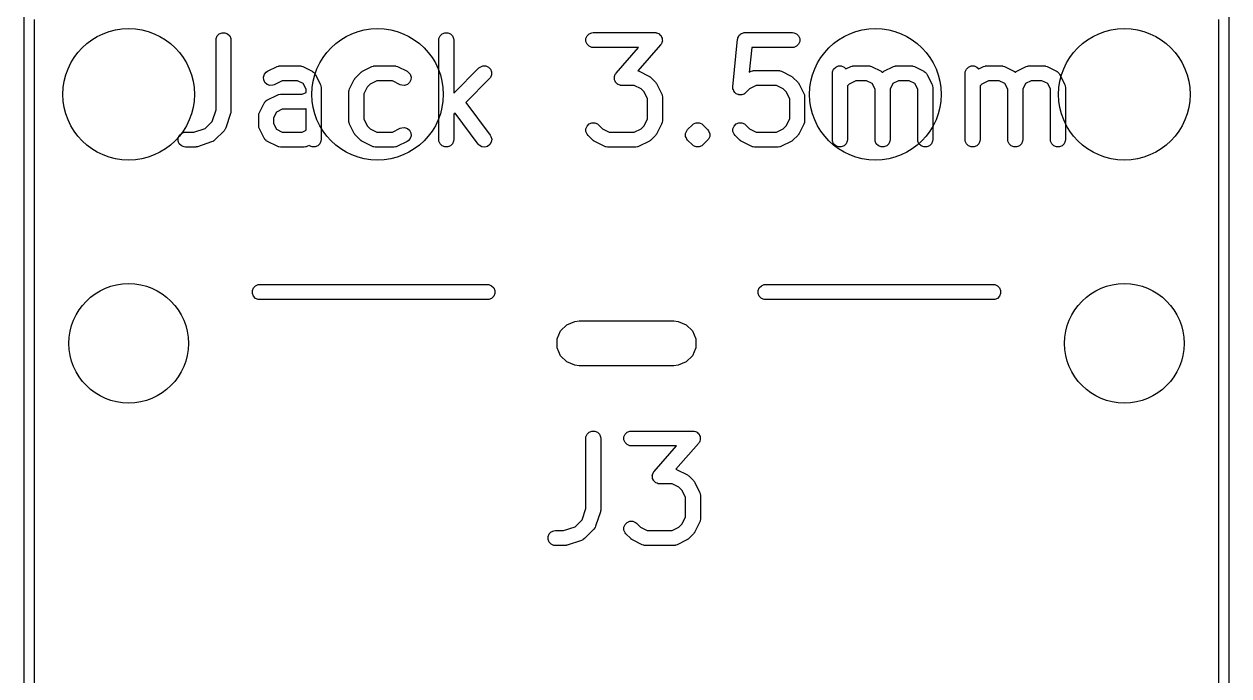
# Model space of a CAD drawing. Extents: x 0.58 to 7.69, y -5.21 to -0.56.
# Drawn here: x 4.4862 to 4.9626, y -1.096 to -0.8384 of the extents above; entities that cross this region are included whole.
import ezdxf

# ---------------------------------------------------------------- set-up
doc = ezdxf.new("R2010")
doc.units = 0
doc.header["$MEASUREMENT"] = 0
doc.layers.add('BLACK', color=7, linetype='CONTINUOUS')

msp = doc.modelspace()

# ---------------------------------------------------------------- linework, layer by layer
at = {"layer": 'BLACK', "linetype": 'CONTINUOUS'}
for p, q in [((4.48622, -1.26772), (4.48622, -0.83465)), ((4.49016, -0.83661), (4.49016, -1.26575)), ((4.95866, -1.26575), (4.95866, -0.83661)), ((4.9626, -0.83465), (4.9626, -1.26772)), ((4.56216, -0.8441), (4.5626, -0.84304)), ((4.5626, -0.84304), (4.56341, -0.84222)), ((4.56341, -0.84222), (4.56448, -0.84178)), ((4.56448, -0.84178), (4.56563, -0.84178)), ((4.56563, -0.84178), (4.56669, -0.84222)), ((4.56669, -0.84222), (4.56751, -0.84304)), ((4.56751, -0.84304), (4.56795, -0.8441)), ((4.65027, -0.8441), (4.65071, -0.84304)), ((4.65071, -0.84304), (4.65153, -0.84222)), ((4.65153, -0.84222), (4.65259, -0.84178)), ((4.65259, -0.84178), (4.65374, -0.84178)), ((4.65374, -0.84178), (4.65481, -0.84222)), ((4.65481, -0.84222), (4.65562, -0.84304)), ((4.65562, -0.84304), (4.65606, -0.8441)), ((4.70839, -0.8441), (4.70883, -0.84304)), ((4.70883, -0.84304), (4.70965, -0.84222)), ((4.70965, -0.84222), (4.71071, -0.84178)), ((4.71071, -0.84178), (4.71129, -0.84173)), ((4.71129, -0.84173), (4.73566, -0.84173)), ((4.73566, -0.84173), (4.73596, -0.84176)), ((4.73596, -0.84176), (4.73604, -0.84175)), ((4.73604, -0.84175), (4.73609, -0.84177)), ((4.73609, -0.84177), (4.73623, -0.84178)), ((4.73623, -0.84178), (4.73668, -0.84197)), ((4.73668, -0.84197), (4.73713, -0.84212)), ((4.73713, -0.84212), (4.73721, -0.84218)), ((4.73721, -0.84218), (4.7373, -0.84222)), ((4.7373, -0.84222), (4.73764, -0.84256)), ((4.73764, -0.84256), (4.738, -0.84288)), ((4.738, -0.84288), (4.73804, -0.84297)), ((4.73804, -0.84297), (4.73811, -0.84304)), ((4.73811, -0.84304), (4.7383, -0.84348)), ((4.76866, -0.84344), (4.76882, -0.84304)), ((4.76882, -0.84304), (4.76893, -0.84293)), ((4.76893, -0.84293), (4.769, -0.8428)), ((4.769, -0.8428), (4.76933, -0.84253)), ((4.76933, -0.84253), (4.76964, -0.84222)), ((4.76964, -0.84222), (4.76978, -0.84217)), ((4.76978, -0.84217), (4.76989, -0.84207)), ((4.76989, -0.84207), (4.7703, -0.84195)), ((4.7703, -0.84195), (4.7707, -0.84178)), ((4.7707, -0.84178), (4.77092, -0.84176)), ((4.77092, -0.84176), (4.77099, -0.84174)), ((4.77099, -0.84174), (4.77107, -0.84175)), ((4.77107, -0.84175), (4.77128, -0.84173)), ((4.77128, -0.84173), (4.79003, -0.84173)), ((4.79003, -0.84173), (4.7906, -0.84178)), ((4.7906, -0.84178), (4.79167, -0.84222)), ((4.79167, -0.84222), (4.79248, -0.84304)), ((4.79248, -0.84304), (4.79292, -0.8441)), ((4.5621, -0.84468), (4.56216, -0.8441)), ((4.5621, -0.87232), (4.5621, -0.84468)), ((4.56795, -0.8441), (4.56801, -0.84468)), ((4.56801, -0.84468), (4.56801, -0.8728)), ((4.65022, -0.84468), (4.65027, -0.8441)), ((4.65022, -0.88405), (4.65022, -0.84468)), ((4.65606, -0.8441), (4.65612, -0.84468)), ((4.65612, -0.84468), (4.65612, -0.86567)), ((4.70839, -0.84525), (4.70839, -0.8441)), ((4.70883, -0.84632), (4.70839, -0.84525)), ((4.70965, -0.84713), (4.70883, -0.84632)), ((4.71071, -0.84757), (4.70965, -0.84713)), ((4.71129, -0.84763), (4.71071, -0.84757)), ((4.72915, -0.84763), (4.71129, -0.84763)), ((4.72031, -0.85773), (4.72915, -0.84763)), ((4.73788, -0.84662), (4.72895, -0.85683)), ((4.73806, -0.84637), (4.73788, -0.84662)), ((4.73811, -0.84632), (4.73806, -0.84637)), ((4.73813, -0.84627), (4.73811, -0.84632)), ((4.73822, -0.84615), (4.73813, -0.84627)), ((4.73837, -0.8457), (4.73822, -0.84615)), ((4.7383, -0.84348), (4.73851, -0.84391)), ((4.73855, -0.84525), (4.73837, -0.8457)), ((4.73851, -0.84391), (4.73852, -0.84401)), ((4.73852, -0.84401), (4.73855, -0.8441)), ((4.73855, -0.8441), (4.73855, -0.84458)), ((4.73855, -0.84458), (4.73859, -0.84506)), ((4.73859, -0.84506), (4.73855, -0.84515)), ((4.73855, -0.84515), (4.73855, -0.84525)), ((4.76647, -0.86313), (4.76834, -0.84438)), ((4.76834, -0.84438), (4.76838, -0.84417)), ((4.76838, -0.8441), (4.76841, -0.84403)), ((4.76838, -0.84417), (4.76838, -0.8441)), ((4.76841, -0.84403), (4.76845, -0.84382)), ((4.76845, -0.84382), (4.76866, -0.84344)), ((4.77395, -0.84763), (4.77297, -0.8574)), ((4.79003, -0.84763), (4.77395, -0.84763)), ((4.7906, -0.84757), (4.79003, -0.84763)), ((4.79167, -0.84713), (4.7906, -0.84757)), ((4.79248, -0.84632), (4.79167, -0.84713)), ((4.79292, -0.84525), (4.79248, -0.84632)), ((4.79292, -0.8441), (4.79292, -0.84525)), ((4.58124, -0.85821), (4.58199, -0.85734)), ((4.58199, -0.85734), (4.58248, -0.85703)), ((4.58248, -0.85703), (4.58623, -0.85516)), ((4.58623, -0.85516), (4.58677, -0.85495)), ((4.58677, -0.85495), (4.58688, -0.85495)), ((4.58688, -0.85495), (4.58698, -0.85491)), ((4.58698, -0.85491), (4.58755, -0.85485)), ((4.58755, -0.85485), (4.59505, -0.85485)), ((4.59505, -0.85485), (4.59563, -0.85491)), ((4.59563, -0.85491), (4.59572, -0.85495)), ((4.59572, -0.85495), (4.59583, -0.85495)), ((4.59583, -0.85495), (4.59637, -0.85516)), ((4.59637, -0.85516), (4.60012, -0.85703)), ((4.60012, -0.85703), (4.60022, -0.8571)), ((4.60022, -0.8571), (4.60026, -0.85711)), ((4.60026, -0.85711), (4.60032, -0.85716)), ((4.60032, -0.85716), (4.60061, -0.85734)), ((4.60061, -0.85734), (4.60085, -0.85762)), ((4.61921, -0.85759), (4.61944, -0.8574)), ((4.61944, -0.8574), (4.61949, -0.85734)), ((4.61949, -0.85734), (4.61958, -0.85729)), ((4.61958, -0.85729), (4.61966, -0.85722)), ((4.61966, -0.85722), (4.61973, -0.85719)), ((4.61973, -0.85719), (4.61998, -0.85703)), ((4.61998, -0.85703), (4.62373, -0.85516)), ((4.62373, -0.85516), (4.62427, -0.85495)), ((4.62427, -0.85495), (4.62437, -0.85495)), ((4.62437, -0.85495), (4.62447, -0.85491)), ((4.62447, -0.85491), (4.62505, -0.85485)), ((4.62505, -0.85485), (4.63255, -0.85485)), ((4.63255, -0.85485), (4.63312, -0.85491)), ((4.63312, -0.85491), (4.63322, -0.85495)), ((4.63322, -0.85495), (4.63333, -0.85495)), ((4.63333, -0.85495), (4.63387, -0.85516)), ((4.63387, -0.85516), (4.63762, -0.85703)), ((4.63762, -0.85703), (4.63811, -0.85734)), ((4.63811, -0.85734), (4.63886, -0.85821)), ((4.65612, -0.86567), (4.66608, -0.85571)), ((4.66608, -0.85571), (4.66653, -0.85535)), ((4.66653, -0.85535), (4.66759, -0.85491)), ((4.66759, -0.85491), (4.66874, -0.85491)), ((4.66874, -0.85491), (4.66981, -0.85535)), ((4.66981, -0.85535), (4.67062, -0.85616)), ((4.67062, -0.85616), (4.67106, -0.85723)), ((4.67106, -0.85723), (4.67106, -0.85838)), ((4.72895, -0.85683), (4.72948, -0.85703)), ((4.72948, -0.85703), (4.73323, -0.85891)), ((4.77297, -0.8574), (4.77371, -0.85703)), ((4.77371, -0.85703), (4.77425, -0.85683)), ((4.77425, -0.85683), (4.77435, -0.85682)), ((4.77435, -0.85682), (4.77445, -0.85678)), ((4.77445, -0.85678), (4.77503, -0.85672)), ((4.77503, -0.85672), (4.7844, -0.85672)), ((4.7844, -0.85672), (4.78498, -0.85678)), ((4.78498, -0.85678), (4.78508, -0.85682)), ((4.78508, -0.85682), (4.78518, -0.85683)), ((4.78518, -0.85683), (4.78572, -0.85703)), ((4.78572, -0.85703), (4.78947, -0.85891)), ((4.80582, -0.8578), (4.80588, -0.85723)), ((4.80588, -0.85723), (4.80632, -0.85616)), ((4.80632, -0.85616), (4.80713, -0.85535)), ((4.80713, -0.85535), (4.8082, -0.85491)), ((4.8082, -0.85491), (4.80935, -0.85491)), ((4.80935, -0.85491), (4.81041, -0.85535)), ((4.81041, -0.85535), (4.81118, -0.85611)), ((4.81118, -0.85611), (4.81308, -0.85516)), ((4.81308, -0.85516), (4.81362, -0.85495)), ((4.81362, -0.85495), (4.81372, -0.85495)), ((4.81372, -0.85495), (4.81382, -0.85491)), ((4.81382, -0.85491), (4.8144, -0.85485)), ((4.8144, -0.85485), (4.82002, -0.85485)), ((4.82002, -0.85485), (4.8206, -0.85491)), ((4.8206, -0.85491), (4.8207, -0.85495)), ((4.8207, -0.85495), (4.8208, -0.85495)), ((4.8208, -0.85495), (4.82134, -0.85516)), ((4.82134, -0.85516), (4.82509, -0.85703)), ((4.82509, -0.85703), (4.82519, -0.8571)), ((4.82519, -0.8571), (4.82523, -0.85711)), ((4.82523, -0.85711), (4.82529, -0.85716)), ((4.82529, -0.85716), (4.82558, -0.85734)), ((4.82558, -0.85734), (4.82565, -0.85742)), ((4.82565, -0.85742), (4.82571, -0.85734)), ((4.82571, -0.85734), (4.826, -0.85716)), ((4.826, -0.85716), (4.82606, -0.85711)), ((4.82606, -0.85711), (4.8261, -0.8571)), ((4.8261, -0.8571), (4.8262, -0.85703)), ((4.8262, -0.85703), (4.82995, -0.85516)), ((4.82995, -0.85516), (4.83049, -0.85495)), ((4.83049, -0.85495), (4.8306, -0.85495)), ((4.8306, -0.85495), (4.8307, -0.85491)), ((4.8307, -0.85491), (4.83127, -0.85485)), ((4.83127, -0.85485), (4.8369, -0.85485)), ((4.8369, -0.85485), (4.83747, -0.85491)), ((4.83747, -0.85491), (4.83757, -0.85495)), ((4.83757, -0.85495), (4.83768, -0.85495)), ((4.83768, -0.85495), (4.83822, -0.85516)), ((4.83822, -0.85516), (4.84197, -0.85703)), ((4.84197, -0.85703), (4.84206, -0.8571)), ((4.84206, -0.8571), (4.84211, -0.85711)), ((4.84211, -0.85711), (4.84216, -0.85716)), ((4.84216, -0.85716), (4.84246, -0.85734)), ((4.84246, -0.85734), (4.8427, -0.85762)), ((4.85831, -0.8578), (4.85837, -0.85723)), ((4.85837, -0.85723), (4.85881, -0.85616)), ((4.85881, -0.85616), (4.85963, -0.85535)), ((4.85963, -0.85535), (4.86069, -0.85491)), ((4.86069, -0.85491), (4.86184, -0.85491)), ((4.86184, -0.85491), (4.86291, -0.85535)), ((4.86291, -0.85535), (4.86367, -0.85611)), ((4.86367, -0.85611), (4.86557, -0.85516)), ((4.86557, -0.85516), (4.86611, -0.85495)), ((4.86611, -0.85495), (4.86622, -0.85495)), ((4.86622, -0.85495), (4.86632, -0.85491)), ((4.86632, -0.85491), (4.86689, -0.85485)), ((4.86689, -0.85485), (4.87252, -0.85485)), ((4.87252, -0.85485), (4.87309, -0.85491)), ((4.87309, -0.85491), (4.87319, -0.85495)), ((4.87319, -0.85495), (4.8733, -0.85495)), ((4.8733, -0.85495), (4.87384, -0.85516)), ((4.87384, -0.85516), (4.87759, -0.85703)), ((4.87759, -0.85703), (4.87768, -0.8571)), ((4.87768, -0.8571), (4.87773, -0.85711)), ((4.87773, -0.85711), (4.87778, -0.85716)), ((4.87778, -0.85716), (4.87808, -0.85734)), ((4.87808, -0.85734), (4.87814, -0.85742)), ((4.87814, -0.85742), (4.8782, -0.85734)), ((4.8782, -0.85734), (4.8785, -0.85716)), ((4.8785, -0.85716), (4.87855, -0.85711)), ((4.87855, -0.85711), (4.8786, -0.8571)), ((4.8786, -0.8571), (4.87869, -0.85703)), ((4.87869, -0.85703), (4.88244, -0.85516)), ((4.88244, -0.85516), (4.88298, -0.85495)), ((4.88298, -0.85495), (4.88309, -0.85495)), ((4.88309, -0.85495), (4.88319, -0.85491)), ((4.88319, -0.85491), (4.88376, -0.85485)), ((4.88376, -0.85485), (4.88939, -0.85485)), ((4.88939, -0.85485), (4.88996, -0.85491)), ((4.88996, -0.85491), (4.89006, -0.85495)), ((4.89006, -0.85495), (4.89017, -0.85495)), ((4.89017, -0.85495), (4.89071, -0.85516)), ((4.89071, -0.85516), (4.89446, -0.85703)), ((4.89446, -0.85703), (4.89456, -0.8571)), ((4.89456, -0.8571), (4.8946, -0.85711)), ((4.8946, -0.85711), (4.89466, -0.85716)), ((4.89466, -0.85716), (4.89495, -0.85734)), ((4.89495, -0.85734), (4.89519, -0.85762)), ((4.58087, -0.85931), (4.58124, -0.85821)), ((4.58095, -0.86046), (4.58087, -0.85931)), ((4.58147, -0.86149), (4.58095, -0.86046)), ((4.58234, -0.86224), (4.58147, -0.86149)), ((4.58343, -0.86261), (4.58234, -0.86224)), ((4.58825, -0.86075), (4.58512, -0.86232)), ((4.59435, -0.86075), (4.58825, -0.86075)), ((4.5966, -0.86188), (4.59435, -0.86075)), ((4.59772, -0.86412), (4.5966, -0.86188)), ((4.60085, -0.85762), (4.60113, -0.85787)), ((4.60113, -0.85787), (4.60132, -0.85816)), ((4.60132, -0.85816), (4.60137, -0.85821)), ((4.60137, -0.85821), (4.60138, -0.85826)), ((4.60138, -0.85826), (4.60144, -0.85836)), ((4.60144, -0.85836), (4.60332, -0.86211)), ((4.60332, -0.86211), (4.60352, -0.86265)), ((4.61491, -0.86398), (4.61678, -0.86023)), ((4.61678, -0.86023), (4.61694, -0.85998)), ((4.61694, -0.85998), (4.61697, -0.85991)), ((4.61697, -0.85991), (4.61703, -0.85983)), ((4.61703, -0.85983), (4.61709, -0.85974)), ((4.61709, -0.85974), (4.61715, -0.85969)), ((4.61715, -0.85969), (4.61733, -0.85946)), ((4.61733, -0.85946), (4.61921, -0.85759)), ((4.62305, -0.8621), (4.62185, -0.8633)), ((4.62574, -0.86075), (4.62305, -0.8621)), ((4.63185, -0.86075), (4.62574, -0.86075)), ((4.63497, -0.86232), (4.63185, -0.86075)), ((4.63776, -0.86224), (4.63666, -0.86261)), ((4.63863, -0.86149), (4.63776, -0.86224)), ((4.63914, -0.86046), (4.63863, -0.86149)), ((4.63886, -0.85821), (4.63923, -0.85931)), ((4.63923, -0.85931), (4.63914, -0.86046)), ((4.67025, -0.85989), (4.66082, -0.86933)), ((4.67062, -0.85944), (4.67025, -0.85989)), ((4.67106, -0.85838), (4.67062, -0.85944)), ((4.71961, -0.85929), (4.71964, -0.8592)), ((4.71964, -0.85977), (4.71961, -0.85929)), ((4.71964, -0.8591), (4.71982, -0.85866)), ((4.71964, -0.8592), (4.71964, -0.8591)), ((4.71964, -0.86025), (4.71964, -0.85977)), ((4.71968, -0.86034), (4.71964, -0.86025)), ((4.71968, -0.86044), (4.71968, -0.86034)), ((4.7199, -0.86087), (4.71968, -0.86044)), ((4.71982, -0.85866), (4.71998, -0.8582)), ((4.72008, -0.86132), (4.7199, -0.86087)), ((4.71998, -0.8582), (4.72006, -0.85809)), ((4.72006, -0.85809), (4.72008, -0.85804)), ((4.72008, -0.85804), (4.72013, -0.85798)), ((4.72015, -0.86139), (4.72008, -0.86132)), ((4.72013, -0.85798), (4.72031, -0.85773)), ((4.72019, -0.86148), (4.72015, -0.86139)), ((4.72056, -0.86179), (4.72019, -0.86148)), ((4.72089, -0.86213), (4.72056, -0.86179)), ((4.72099, -0.86217), (4.72089, -0.86213)), ((4.72106, -0.86223), (4.72099, -0.86217)), ((4.72152, -0.86239), (4.72106, -0.86223)), ((4.73323, -0.85891), (4.73348, -0.85907)), ((4.73348, -0.85907), (4.73355, -0.8591)), ((4.73355, -0.8591), (4.73363, -0.85916)), ((4.73363, -0.85916), (4.73372, -0.85922)), ((4.73372, -0.85922), (4.73377, -0.85928)), ((4.73377, -0.85928), (4.734, -0.85946)), ((4.734, -0.85946), (4.73587, -0.86134)), ((4.73587, -0.86134), (4.73606, -0.86156)), ((4.73606, -0.86156), (4.73612, -0.86162)), ((4.73612, -0.86162), (4.73617, -0.8617)), ((4.73617, -0.8617), (4.73624, -0.86179)), ((4.73624, -0.86179), (4.73627, -0.86186)), ((4.73627, -0.86186), (4.73642, -0.86211)), ((4.73642, -0.86211), (4.7383, -0.86585)), ((4.78947, -0.85891), (4.78972, -0.85907)), ((4.78972, -0.85907), (4.78979, -0.8591)), ((4.78979, -0.8591), (4.78987, -0.85916)), ((4.78987, -0.85916), (4.78996, -0.85922)), ((4.78996, -0.85922), (4.79001, -0.85928)), ((4.79001, -0.85928), (4.79024, -0.85946)), ((4.79024, -0.85946), (4.79211, -0.86134)), ((4.79211, -0.86134), (4.7923, -0.86156)), ((4.7923, -0.86156), (4.79236, -0.86162)), ((4.79236, -0.86162), (4.79241, -0.8617)), ((4.79241, -0.8617), (4.79248, -0.86179)), ((4.79248, -0.86179), (4.79251, -0.86186)), ((4.79251, -0.86186), (4.79267, -0.86211)), ((4.79267, -0.86211), (4.79454, -0.86585)), ((4.80582, -0.88405), (4.80582, -0.8578)), ((4.8124, -0.8621), (4.81173, -0.86277)), ((4.8151, -0.86075), (4.8124, -0.8621)), ((4.81933, -0.86075), (4.8151, -0.86075)), ((4.82157, -0.86188), (4.81933, -0.86075)), ((4.82269, -0.86412), (4.82157, -0.86188)), ((4.82972, -0.86188), (4.8286, -0.86412)), ((4.83197, -0.86075), (4.82972, -0.86188)), ((4.8362, -0.86075), (4.83197, -0.86075)), ((4.83844, -0.86188), (4.8362, -0.86075)), ((4.83957, -0.86412), (4.83844, -0.86188)), ((4.8427, -0.85762), (4.84298, -0.85787)), ((4.84298, -0.85787), (4.84316, -0.85816)), ((4.84316, -0.85816), (4.84321, -0.85821)), ((4.84321, -0.85821), (4.84323, -0.85826)), ((4.84323, -0.85826), (4.84329, -0.85836)), ((4.84329, -0.85836), (4.84516, -0.86211)), ((4.84516, -0.86211), (4.84537, -0.86265)), ((4.85831, -0.88405), (4.85831, -0.8578)), ((4.86489, -0.8621), (4.86422, -0.86277)), ((4.86759, -0.86075), (4.86489, -0.8621)), ((4.87182, -0.86075), (4.86759, -0.86075)), ((4.87406, -0.86188), (4.87182, -0.86075)), ((4.87519, -0.86412), (4.87406, -0.86188)), ((4.88222, -0.86188), (4.88109, -0.86412)), ((4.88446, -0.86075), (4.88222, -0.86188)), ((4.88869, -0.86075), (4.88446, -0.86075)), ((4.89094, -0.86188), (4.88869, -0.86075)), ((4.89206, -0.86412), (4.89094, -0.86188)), ((4.89519, -0.85762), (4.89547, -0.85787)), ((4.89547, -0.85787), (4.89565, -0.85816)), ((4.89565, -0.85816), (4.8957, -0.85821)), ((4.8957, -0.85821), (4.89572, -0.85826)), ((4.89572, -0.85826), (4.89578, -0.85836)), ((4.89578, -0.85836), (4.89765, -0.86211)), ((4.89765, -0.86211), (4.89786, -0.86265)), ((4.58248, -0.86828), (4.58623, -0.86641)), ((4.58458, -0.86252), (4.58343, -0.86261)), ((4.58512, -0.86232), (4.58458, -0.86252)), ((4.58623, -0.86641), (4.58677, -0.8662)), ((4.58677, -0.8662), (4.58688, -0.86619)), ((4.58688, -0.86619), (4.58698, -0.86615)), ((4.58698, -0.86615), (4.58755, -0.8661)), ((4.58755, -0.8661), (4.59623, -0.8661)), ((4.59623, -0.8661), (4.59772, -0.86535)), ((4.59772, -0.86535), (4.59772, -0.86412)), ((4.60352, -0.86265), (4.60353, -0.86275)), ((4.60353, -0.86275), (4.60357, -0.86285)), ((4.60357, -0.86285), (4.60363, -0.86343)), ((4.60363, -0.86343), (4.60363, -0.88405)), ((4.6146, -0.8653), (4.61465, -0.86472)), ((4.6146, -0.87655), (4.6146, -0.8653)), ((4.61465, -0.86472), (4.61469, -0.86463)), ((4.61469, -0.86463), (4.6147, -0.86452)), ((4.6147, -0.86452), (4.61491, -0.86398)), ((4.62185, -0.8633), (4.6205, -0.866)), ((4.6205, -0.866), (4.6205, -0.87585)), ((4.63552, -0.86252), (4.63497, -0.86232)), ((4.63666, -0.86261), (4.63552, -0.86252)), ((4.72196, -0.86257), (4.72152, -0.86239)), ((4.7221, -0.86259), (4.72196, -0.86257)), ((4.72215, -0.8626), (4.7221, -0.86259)), ((4.72223, -0.8626), (4.72215, -0.8626)), ((4.72253, -0.86263), (4.72223, -0.8626)), ((4.72746, -0.86263), (4.72253, -0.86263)), ((4.73016, -0.86398), (4.72746, -0.86263)), ((4.73136, -0.86517), (4.73016, -0.86398)), ((4.73271, -0.86787), (4.73136, -0.86517)), ((4.7383, -0.86585), (4.73851, -0.8664)), ((4.73851, -0.8664), (4.73851, -0.8665)), ((4.73851, -0.8665), (4.73855, -0.8666)), ((4.73855, -0.8666), (4.73861, -0.86718)), ((4.76646, -0.86371), (4.76647, -0.86313)), ((4.76651, -0.86385), (4.76646, -0.86371)), ((4.76651, -0.864), (4.76651, -0.86385)), ((4.76667, -0.8644), (4.76651, -0.864)), ((4.7668, -0.86481), (4.76667, -0.8644)), ((4.76689, -0.86493), (4.7668, -0.86481)), ((4.76695, -0.86507), (4.76689, -0.86493)), ((4.76725, -0.86537), (4.76695, -0.86507)), ((4.76753, -0.86571), (4.76725, -0.86537)), ((4.76766, -0.86578), (4.76753, -0.86571)), ((4.76776, -0.86588), (4.76766, -0.86578)), ((4.76816, -0.86605), (4.76776, -0.86588)), ((4.76854, -0.86625), (4.76816, -0.86605)), ((4.76869, -0.86626), (4.76854, -0.86625)), ((4.76883, -0.86632), (4.76869, -0.86626)), ((4.76926, -0.86632), (4.76883, -0.86632)), ((4.76969, -0.86636), (4.76926, -0.86632)), ((4.76983, -0.86632), (4.76969, -0.86636)), ((4.76998, -0.86632), (4.76983, -0.86632)), ((4.77038, -0.86616), (4.76998, -0.86632)), ((4.77079, -0.86603), (4.77038, -0.86616)), ((4.77091, -0.86594), (4.77079, -0.86603)), ((4.77104, -0.86588), (4.77091, -0.86594)), ((4.77149, -0.86551), (4.77104, -0.86588)), ((4.77303, -0.86398), (4.77149, -0.86551)), ((4.77573, -0.86263), (4.77303, -0.86398)), ((4.7837, -0.86263), (4.77573, -0.86263)), ((4.7864, -0.86398), (4.7837, -0.86263)), ((4.7876, -0.86517), (4.7864, -0.86398)), ((4.78895, -0.86787), (4.7876, -0.86517)), ((4.79454, -0.86585), (4.79475, -0.8664)), ((4.79475, -0.8664), (4.79476, -0.8665)), ((4.79476, -0.8665), (4.7948, -0.8666)), ((4.7948, -0.8666), (4.79485, -0.86718)), ((4.81173, -0.86277), (4.81173, -0.88405)), ((4.82269, -0.88405), (4.82269, -0.86412)), ((4.8286, -0.86412), (4.8286, -0.88405)), ((4.83957, -0.88405), (4.83957, -0.86412)), ((4.84537, -0.86265), (4.84538, -0.86275)), ((4.84538, -0.86275), (4.84542, -0.86285)), ((4.84542, -0.86285), (4.84547, -0.86343)), ((4.84547, -0.86343), (4.84547, -0.88405)), ((4.86422, -0.86277), (4.86422, -0.88405)), ((4.87519, -0.88405), (4.87519, -0.86412)), ((4.88109, -0.86412), (4.88109, -0.88405)), ((4.89206, -0.88405), (4.89206, -0.86412)), ((4.89786, -0.86265), (4.89787, -0.86275)), ((4.89787, -0.86275), (4.89791, -0.86285)), ((4.89791, -0.86285), (4.89797, -0.86343)), ((4.89797, -0.86343), (4.89797, -0.88405)), ((4.57929, -0.87335), (4.58116, -0.8696)), ((4.58116, -0.8696), (4.58122, -0.86951)), ((4.58122, -0.86951), (4.58124, -0.86946)), ((4.58124, -0.86946), (4.58129, -0.86941)), ((4.58129, -0.86941), (4.58147, -0.86911)), ((4.58147, -0.86911), (4.58175, -0.86887)), ((4.58175, -0.86887), (4.58199, -0.86859)), ((4.58199, -0.86859), (4.58228, -0.86841)), ((4.58228, -0.86841), (4.58234, -0.86836)), ((4.58234, -0.86836), (4.58239, -0.86834)), ((4.58239, -0.86834), (4.58248, -0.86828)), ((4.66082, -0.86933), (4.67053, -0.88228)), ((4.73271, -0.87585), (4.73271, -0.86787)), ((4.73861, -0.86718), (4.73861, -0.87655)), ((4.78895, -0.87585), (4.78895, -0.86787)), ((4.79485, -0.86718), (4.79485, -0.87655)), ((4.5606, -0.87683), (4.5621, -0.87232)), ((4.56786, -0.87373), (4.56598, -0.87936)), ((4.56792, -0.87345), (4.56786, -0.87373)), ((4.56795, -0.87338), (4.56792, -0.87345)), ((4.56796, -0.87327), (4.56795, -0.87338)), ((4.56798, -0.87317), (4.56796, -0.87327)), ((4.56801, -0.8728), (4.56798, -0.87309)), ((4.56798, -0.87309), (4.56798, -0.87317)), ((4.57897, -0.87467), (4.57903, -0.8741)), ((4.57897, -0.87842), (4.57897, -0.87467)), ((4.57903, -0.8741), (4.57907, -0.874)), ((4.57907, -0.874), (4.57908, -0.87389)), ((4.57908, -0.87389), (4.57929, -0.87335)), ((4.586, -0.87313), (4.58488, -0.87537)), ((4.58488, -0.87537), (4.58488, -0.87773)), ((4.58825, -0.872), (4.586, -0.87313)), ((4.59693, -0.872), (4.58825, -0.872)), ((4.5975, -0.87195), (4.59693, -0.872)), ((4.5976, -0.87191), (4.5975, -0.87195)), ((4.59771, -0.8719), (4.5976, -0.87191)), ((4.59772, -0.87189), (4.59771, -0.8719)), ((4.59772, -0.88035), (4.59772, -0.87189)), ((4.6205, -0.87585), (4.62185, -0.87855)), ((4.6566, -0.87355), (4.65612, -0.87402)), ((4.65612, -0.87402), (4.65612, -0.88405)), ((4.6658, -0.88582), (4.6566, -0.87355)), ((4.73136, -0.87855), (4.73271, -0.87585)), ((4.7876, -0.87855), (4.78895, -0.87585)), ((4.54842, -0.88159), (4.54948, -0.88115)), ((4.54948, -0.88115), (4.55006, -0.8811)), ((4.55006, -0.8811), (4.55333, -0.8811)), ((4.55333, -0.8811), (4.55784, -0.87959)), ((4.55784, -0.87959), (4.5606, -0.87683)), ((4.56527, -0.88051), (4.56152, -0.88426)), ((4.56563, -0.88006), (4.56527, -0.88051)), ((4.56568, -0.87997), (4.56563, -0.88006)), ((4.56574, -0.87989), (4.56568, -0.87997)), ((4.56598, -0.87936), (4.56574, -0.87989)), ((4.57903, -0.879), (4.57897, -0.87842)), ((4.57907, -0.8791), (4.57903, -0.879)), ((4.57908, -0.8792), (4.57907, -0.8791)), ((4.57929, -0.87974), (4.57908, -0.8792)), ((4.58116, -0.88349), (4.57929, -0.87974)), ((4.58488, -0.87773), (4.586, -0.87997)), ((4.586, -0.87997), (4.58825, -0.8811)), ((4.58825, -0.8811), (4.59623, -0.8811)), ((4.59623, -0.8811), (4.59772, -0.88035)), ((4.61465, -0.87712), (4.6146, -0.87655)), ((4.61469, -0.87722), (4.61465, -0.87712)), ((4.6147, -0.87733), (4.61469, -0.87722)), ((4.61491, -0.87787), (4.6147, -0.87733)), ((4.61678, -0.88162), (4.61491, -0.87787)), ((4.62185, -0.87855), (4.62305, -0.87975)), ((4.62305, -0.87975), (4.62574, -0.8811)), ((4.62574, -0.8811), (4.63185, -0.8811)), ((4.63185, -0.8811), (4.63497, -0.87953)), ((4.63497, -0.87953), (4.63552, -0.87933)), ((4.63552, -0.87933), (4.63666, -0.87924)), ((4.63666, -0.87924), (4.63776, -0.87961)), ((4.63776, -0.87961), (4.63863, -0.88036)), ((4.63863, -0.88036), (4.63914, -0.88139)), ((4.70839, -0.87972), (4.70883, -0.87866)), ((4.70839, -0.88087), (4.70839, -0.87972)), ((4.70883, -0.88194), (4.70839, -0.88087)), ((4.70883, -0.87866), (4.70965, -0.87784)), ((4.70965, -0.87784), (4.71071, -0.8774)), ((4.71071, -0.8774), (4.71186, -0.8774)), ((4.71186, -0.8774), (4.71293, -0.87784)), ((4.71293, -0.87784), (4.71337, -0.87821)), ((4.71337, -0.87821), (4.71491, -0.87975)), ((4.71491, -0.87975), (4.71761, -0.8811)), ((4.71761, -0.8811), (4.72746, -0.8811)), ((4.72746, -0.8811), (4.73016, -0.87975)), ((4.73016, -0.87975), (4.73136, -0.87855)), ((4.7383, -0.87787), (4.73642, -0.88162)), ((4.73851, -0.87733), (4.7383, -0.87787)), ((4.73855, -0.87712), (4.73851, -0.87722)), ((4.73851, -0.87722), (4.73851, -0.87733)), ((4.73861, -0.87655), (4.73855, -0.87712)), ((4.74776, -0.8816), (4.7482, -0.88053)), ((4.7482, -0.88053), (4.74857, -0.88009)), ((4.74857, -0.88009), (4.75044, -0.87821)), ((4.75044, -0.87821), (4.75089, -0.87784)), ((4.75089, -0.87784), (4.75151, -0.87758)), ((4.75089, -0.87784), (4.75089, -0.87784)), ((4.75151, -0.87758), (4.75195, -0.8774)), ((4.75195, -0.8774), (4.75311, -0.8774)), ((4.75311, -0.8774), (4.75311, -0.8774)), ((4.75311, -0.8774), (4.75355, -0.87758)), ((4.75355, -0.87758), (4.75417, -0.87784)), ((4.75417, -0.87784), (4.75417, -0.87784)), ((4.75417, -0.87784), (4.75462, -0.87821)), ((4.75462, -0.87821), (4.75649, -0.88009)), ((4.75649, -0.88009), (4.75686, -0.88053)), ((4.75686, -0.88053), (4.75725, -0.88148)), ((4.76651, -0.87972), (4.76695, -0.87866)), ((4.76651, -0.88087), (4.76651, -0.87972)), ((4.76695, -0.88194), (4.76651, -0.88087)), ((4.76695, -0.87866), (4.76776, -0.87784)), ((4.76776, -0.87784), (4.76883, -0.8774)), ((4.76883, -0.8774), (4.76998, -0.8774)), ((4.76998, -0.8774), (4.77104, -0.87784)), ((4.77104, -0.87784), (4.77149, -0.87821)), ((4.77149, -0.87821), (4.77303, -0.87975)), ((4.77303, -0.87975), (4.77573, -0.8811)), ((4.77573, -0.8811), (4.7837, -0.8811)), ((4.7837, -0.8811), (4.7864, -0.87975)), ((4.7864, -0.87975), (4.7876, -0.87855)), ((4.79454, -0.87787), (4.79267, -0.88162)), ((4.79475, -0.87733), (4.79454, -0.87787)), ((4.79476, -0.87722), (4.79475, -0.87733)), ((4.7948, -0.87712), (4.79476, -0.87722)), ((4.79485, -0.87655), (4.7948, -0.87712)), ((4.54716, -0.88347), (4.5476, -0.88241)), ((4.54716, -0.88462), (4.54716, -0.88347)), ((4.5476, -0.88569), (4.54716, -0.88462)), ((4.5476, -0.88241), (4.54842, -0.88159)), ((4.54842, -0.8865), (4.5476, -0.88569)), ((4.56036, -0.88497), (4.55474, -0.88685)), ((4.56089, -0.88474), (4.56036, -0.88497)), ((4.56097, -0.88467), (4.56089, -0.88474)), ((4.56107, -0.88463), (4.56097, -0.88467)), ((4.56152, -0.88426), (4.56107, -0.88463)), ((4.58122, -0.88359), (4.58116, -0.88349)), ((4.58124, -0.88364), (4.58122, -0.88359)), ((4.58129, -0.88369), (4.58124, -0.88364)), ((4.58147, -0.88398), (4.58129, -0.88369)), ((4.58175, -0.88423), (4.58147, -0.88398)), ((4.58199, -0.88451), (4.58175, -0.88423)), ((4.58228, -0.88469), (4.58199, -0.88451)), ((4.58234, -0.88474), (4.58228, -0.88469)), ((4.58239, -0.88475), (4.58234, -0.88474)), ((4.58248, -0.88481), (4.58239, -0.88475)), ((4.58623, -0.88669), (4.58248, -0.88481)), ((4.60313, -0.88569), (4.60232, -0.8865)), ((4.60357, -0.88462), (4.60313, -0.88569)), ((4.60363, -0.88405), (4.60357, -0.88462)), ((4.61694, -0.88187), (4.61678, -0.88162)), ((4.61697, -0.88194), (4.61694, -0.88187)), ((4.61703, -0.88202), (4.61697, -0.88194)), ((4.61709, -0.88211), (4.61703, -0.88202)), ((4.61715, -0.88216), (4.61709, -0.88211)), ((4.61733, -0.88239), (4.61715, -0.88216)), ((4.61921, -0.88426), (4.61733, -0.88239)), ((4.61944, -0.88445), (4.61921, -0.88426)), ((4.61949, -0.88451), (4.61944, -0.88445)), ((4.61958, -0.88456), (4.61949, -0.88451)), ((4.61966, -0.88463), (4.61958, -0.88456)), ((4.61973, -0.88466), (4.61966, -0.88463)), ((4.61998, -0.88481), (4.61973, -0.88466)), ((4.62373, -0.88669), (4.61998, -0.88481)), ((4.63762, -0.88481), (4.63387, -0.88669)), ((4.63811, -0.88451), (4.63762, -0.88481)), ((4.63886, -0.88364), (4.63811, -0.88451)), ((4.63923, -0.88254), (4.63886, -0.88364)), ((4.63914, -0.88139), (4.63923, -0.88254)), ((4.65027, -0.88462), (4.65022, -0.88405)), ((4.65071, -0.88569), (4.65027, -0.88462)), ((4.65153, -0.8865), (4.65071, -0.88569)), ((4.65562, -0.88569), (4.65481, -0.8865)), ((4.65606, -0.88462), (4.65562, -0.88569)), ((4.65612, -0.88405), (4.65606, -0.88462)), ((4.6662, -0.88625), (4.6658, -0.88582)), ((4.67036, -0.88602), (4.66944, -0.88671)), ((4.67095, -0.88503), (4.67036, -0.88602)), ((4.67053, -0.88228), (4.67083, -0.88277)), ((4.67083, -0.88277), (4.67111, -0.88389)), ((4.67111, -0.88389), (4.67095, -0.88503)), ((4.7092, -0.88239), (4.70883, -0.88194)), ((4.71107, -0.88426), (4.7092, -0.88239)), ((4.7113, -0.88445), (4.71107, -0.88426)), ((4.71135, -0.88451), (4.7113, -0.88445)), ((4.71144, -0.88456), (4.71135, -0.88451)), ((4.71152, -0.88463), (4.71144, -0.88456)), ((4.71159, -0.88466), (4.71152, -0.88463)), ((4.71184, -0.88481), (4.71159, -0.88466)), ((4.71559, -0.88669), (4.71184, -0.88481)), ((4.73323, -0.88481), (4.72948, -0.88669)), ((4.73348, -0.88466), (4.73323, -0.88481)), ((4.73355, -0.88463), (4.73348, -0.88466)), ((4.73363, -0.88456), (4.73355, -0.88463)), ((4.73372, -0.88451), (4.73363, -0.88456)), ((4.73377, -0.88445), (4.73372, -0.88451)), ((4.734, -0.88426), (4.73377, -0.88445)), ((4.73587, -0.88239), (4.734, -0.88426)), ((4.73606, -0.88216), (4.73587, -0.88239)), ((4.73612, -0.88211), (4.73606, -0.88216)), ((4.73617, -0.88202), (4.73612, -0.88211)), ((4.73624, -0.88194), (4.73617, -0.88202)), ((4.73627, -0.88187), (4.73624, -0.88194)), ((4.73642, -0.88162), (4.73627, -0.88187)), ((4.74776, -0.88275), (4.74776, -0.8816)), ((4.74796, -0.88323), (4.74776, -0.88275)), ((4.7482, -0.88381), (4.74796, -0.88323)), ((4.74857, -0.88426), (4.7482, -0.88381)), ((4.75044, -0.88614), (4.74857, -0.88426)), ((4.75649, -0.88426), (4.75462, -0.88614)), ((4.75686, -0.88381), (4.75649, -0.88426)), ((4.7573, -0.88275), (4.75686, -0.88381)), ((4.75725, -0.88148), (4.7573, -0.8816)), ((4.7573, -0.8816), (4.7573, -0.88275)), ((4.76732, -0.88239), (4.76695, -0.88194)), ((4.76919, -0.88426), (4.76732, -0.88239)), ((4.76942, -0.88445), (4.76919, -0.88426)), ((4.76947, -0.88451), (4.76942, -0.88445)), ((4.76956, -0.88456), (4.76947, -0.88451)), ((4.76964, -0.88463), (4.76956, -0.88456)), ((4.76971, -0.88466), (4.76964, -0.88463)), ((4.76996, -0.88481), (4.76971, -0.88466)), ((4.77371, -0.88669), (4.76996, -0.88481)), ((4.78947, -0.88481), (4.78572, -0.88669)), ((4.78972, -0.88466), (4.78947, -0.88481)), ((4.78979, -0.88463), (4.78972, -0.88466)), ((4.78987, -0.88456), (4.78979, -0.88463)), ((4.78996, -0.88451), (4.78987, -0.88456)), ((4.79001, -0.88445), (4.78996, -0.88451)), ((4.79024, -0.88426), (4.79001, -0.88445)), ((4.79211, -0.88239), (4.79024, -0.88426)), ((4.7923, -0.88216), (4.79211, -0.88239)), ((4.79236, -0.88211), (4.7923, -0.88216)), ((4.79241, -0.88202), (4.79236, -0.88211)), ((4.79248, -0.88194), (4.79241, -0.88202)), ((4.79251, -0.88187), (4.79248, -0.88194)), ((4.79267, -0.88162), (4.79251, -0.88187)), ((4.80588, -0.88462), (4.80582, -0.88405)), ((4.80632, -0.88569), (4.80588, -0.88462)), ((4.80713, -0.8865), (4.80632, -0.88569)), ((4.81123, -0.88569), (4.81041, -0.8865)), ((4.81167, -0.88462), (4.81123, -0.88569)), ((4.81173, -0.88405), (4.81167, -0.88462)), ((4.82275, -0.88462), (4.82269, -0.88405)), ((4.82319, -0.88569), (4.82275, -0.88462)), ((4.82401, -0.8865), (4.82319, -0.88569)), ((4.8281, -0.88569), (4.82729, -0.8865)), ((4.82854, -0.88462), (4.8281, -0.88569)), ((4.8286, -0.88405), (4.82854, -0.88462)), ((4.83962, -0.88462), (4.83957, -0.88405)), ((4.84006, -0.88569), (4.83962, -0.88462)), ((4.84088, -0.8865), (4.84006, -0.88569)), ((4.84497, -0.88569), (4.84416, -0.8865)), ((4.84542, -0.88462), (4.84497, -0.88569)), ((4.84547, -0.88405), (4.84542, -0.88462)), ((4.85837, -0.88462), (4.85831, -0.88405)), ((4.85881, -0.88569), (4.85837, -0.88462)), ((4.85963, -0.8865), (4.85881, -0.88569)), ((4.86372, -0.88569), (4.86291, -0.8865)), ((4.86416, -0.88462), (4.86372, -0.88569)), ((4.86422, -0.88405), (4.86416, -0.88462)), ((4.87524, -0.88462), (4.87519, -0.88405)), ((4.87569, -0.88569), (4.87524, -0.88462)), ((4.8765, -0.8865), (4.87569, -0.88569)), ((4.8806, -0.88569), (4.87978, -0.8865)), ((4.88104, -0.88462), (4.8806, -0.88569)), ((4.88109, -0.88405), (4.88104, -0.88462)), ((4.89212, -0.88462), (4.89206, -0.88405)), ((4.89256, -0.88569), (4.89212, -0.88462)), ((4.89337, -0.8865), (4.89256, -0.88569)), ((4.89747, -0.88569), (4.89665, -0.8865)), ((4.89791, -0.88462), (4.89747, -0.88569)), ((4.89797, -0.88405), (4.89791, -0.88462)), ((4.54948, -0.88694), (4.54842, -0.8865)), ((4.55006, -0.887), (4.54948, -0.88694)), ((4.55381, -0.887), (4.55006, -0.887)), ((4.5541, -0.88697), (4.55381, -0.887)), ((4.55418, -0.88698), (4.5541, -0.88697)), ((4.55428, -0.88695), (4.55418, -0.88698)), ((4.55438, -0.88694), (4.55428, -0.88695)), ((4.55445, -0.88691), (4.55438, -0.88694)), ((4.55474, -0.88685), (4.55445, -0.88691)), ((4.58677, -0.8869), (4.58623, -0.88669)), ((4.58688, -0.8869), (4.58677, -0.8869)), ((4.58698, -0.88694), (4.58688, -0.8869)), ((4.58755, -0.887), (4.58698, -0.88694)), ((4.59693, -0.887), (4.58755, -0.887)), ((4.5975, -0.88694), (4.59693, -0.887)), ((4.5976, -0.8869), (4.5975, -0.88694)), ((4.59771, -0.8869), (4.5976, -0.8869)), ((4.59825, -0.88669), (4.59771, -0.8869)), ((4.5989, -0.88636), (4.59825, -0.88669)), ((4.59903, -0.8865), (4.5989, -0.88636)), ((4.6001, -0.88694), (4.59903, -0.8865)), ((4.60125, -0.88694), (4.6001, -0.88694)), ((4.60232, -0.8865), (4.60125, -0.88694)), ((4.62427, -0.8869), (4.62373, -0.88669)), ((4.62437, -0.8869), (4.62427, -0.8869)), ((4.62447, -0.88694), (4.62437, -0.8869)), ((4.62505, -0.887), (4.62447, -0.88694)), ((4.63255, -0.887), (4.62505, -0.887)), ((4.63312, -0.88694), (4.63255, -0.887)), ((4.63322, -0.8869), (4.63312, -0.88694)), ((4.63333, -0.8869), (4.63322, -0.8869)), ((4.63387, -0.88669), (4.63333, -0.8869)), ((4.65259, -0.88694), (4.65153, -0.8865)), ((4.65374, -0.88694), (4.65259, -0.88694)), ((4.65481, -0.8865), (4.65374, -0.88694)), ((4.66719, -0.88683), (4.6662, -0.88625)), ((4.66833, -0.887), (4.66719, -0.88683)), ((4.66944, -0.88671), (4.66833, -0.887)), ((4.71613, -0.8869), (4.71559, -0.88669)), ((4.71624, -0.8869), (4.71613, -0.8869)), ((4.71633, -0.88694), (4.71624, -0.8869)), ((4.71691, -0.887), (4.71633, -0.88694)), ((4.72816, -0.887), (4.71691, -0.887)), ((4.72874, -0.88694), (4.72816, -0.887)), ((4.72883, -0.8869), (4.72874, -0.88694)), ((4.72894, -0.8869), (4.72883, -0.8869)), ((4.72948, -0.88669), (4.72894, -0.8869)), ((4.75089, -0.8865), (4.75044, -0.88614)), ((4.75195, -0.88694), (4.75089, -0.8865)), ((4.75311, -0.88694), (4.75195, -0.88694)), ((4.75195, -0.88694), (4.75195, -0.88694)), ((4.75417, -0.8865), (4.75311, -0.88694)), ((4.75311, -0.88694), (4.75311, -0.88694)), ((4.75462, -0.88614), (4.75417, -0.8865)), ((4.77425, -0.8869), (4.77371, -0.88669)), ((4.77435, -0.8869), (4.77425, -0.8869)), ((4.77445, -0.88694), (4.77435, -0.8869)), ((4.77503, -0.887), (4.77445, -0.88694)), ((4.7844, -0.887), (4.77503, -0.887)), ((4.78498, -0.88694), (4.7844, -0.887)), ((4.78508, -0.8869), (4.78498, -0.88694)), ((4.78518, -0.8869), (4.78508, -0.8869)), ((4.78572, -0.88669), (4.78518, -0.8869)), ((4.8082, -0.88694), (4.80713, -0.8865)), ((4.80935, -0.88694), (4.8082, -0.88694)), ((4.81041, -0.8865), (4.80935, -0.88694)), ((4.82507, -0.88694), (4.82401, -0.8865)), ((4.82622, -0.88694), (4.82507, -0.88694)), ((4.82729, -0.8865), (4.82622, -0.88694)), ((4.84194, -0.88694), (4.84088, -0.8865)), ((4.8431, -0.88694), (4.84194, -0.88694)), ((4.84416, -0.8865), (4.8431, -0.88694)), ((4.86069, -0.88694), (4.85963, -0.8865)), ((4.86184, -0.88694), (4.86069, -0.88694)), ((4.86291, -0.8865), (4.86184, -0.88694)), ((4.87756, -0.88694), (4.8765, -0.8865)), ((4.87872, -0.88694), (4.87756, -0.88694)), ((4.87978, -0.8865), (4.87872, -0.88694)), ((4.89444, -0.88694), (4.89337, -0.8865)), ((4.89559, -0.88694), (4.89444, -0.88694)), ((4.89665, -0.8865), (4.89559, -0.88694)), ((4.57647, -0.94371), (4.57692, -0.94262)), ((4.57692, -0.94262), (4.57774, -0.9418)), ((4.57774, -0.9418), (4.57882, -0.94135)), ((4.57882, -0.94135), (4.57941, -0.94129)), ((4.57941, -0.94129), (4.66941, -0.94129)), ((4.66941, -0.94129), (4.66999, -0.94135)), ((4.66999, -0.94135), (4.67108, -0.9418)), ((4.67108, -0.9418), (4.6719, -0.94262)), ((4.6719, -0.94262), (4.67235, -0.94371)), ((4.77647, -0.94371), (4.77692, -0.94262)), ((4.77692, -0.94262), (4.77774, -0.9418)), ((4.77774, -0.9418), (4.77882, -0.94135)), ((4.77882, -0.94135), (4.77941, -0.94129)), ((4.77941, -0.94129), (4.86941, -0.94129)), ((4.86941, -0.94129), (4.86999, -0.94135)), ((4.86999, -0.94135), (4.87108, -0.9418)), ((4.87108, -0.9418), (4.8719, -0.94262)), ((4.8719, -0.94262), (4.87235, -0.94371)), ((4.57647, -0.94488), (4.57647, -0.94371)), ((4.57692, -0.94596), (4.57647, -0.94488)), ((4.57774, -0.94679), (4.57692, -0.94596)), ((4.57882, -0.94723), (4.57774, -0.94679)), ((4.57941, -0.94729), (4.57882, -0.94723)), ((4.66941, -0.94729), (4.57941, -0.94729)), ((4.66999, -0.94723), (4.66941, -0.94729)), ((4.67108, -0.94679), (4.66999, -0.94723)), ((4.6719, -0.94596), (4.67108, -0.94679)), ((4.67235, -0.94488), (4.6719, -0.94596)), ((4.67235, -0.94371), (4.67235, -0.94488)), ((4.77647, -0.94488), (4.77647, -0.94371)), ((4.77692, -0.94596), (4.77647, -0.94488)), ((4.77774, -0.94679), (4.77692, -0.94596)), ((4.77882, -0.94723), (4.77774, -0.94679)), ((4.77941, -0.94729), (4.77882, -0.94723)), ((4.86941, -0.94729), (4.77941, -0.94729)), ((4.86999, -0.94723), (4.86941, -0.94729)), ((4.87108, -0.94679), (4.86999, -0.94723)), ((4.8719, -0.94596), (4.87108, -0.94679)), ((4.87235, -0.94488), (4.8719, -0.94596)), ((4.87235, -0.94371), (4.87235, -0.94488)), ((4.69834, -0.95965), (4.70079, -0.9572)), ((4.70079, -0.9572), (4.70398, -0.95588)), ((4.70398, -0.95588), (4.70571, -0.95571)), ((4.70571, -0.95571), (4.74311, -0.95571)), ((4.74311, -0.95571), (4.74484, -0.95588)), ((4.74484, -0.95588), (4.74803, -0.9572)), ((4.74803, -0.9572), (4.75048, -0.95965)), ((4.69702, -0.96284), (4.69834, -0.95965)), ((4.75048, -0.95965), (4.7518, -0.96284)), ((4.69702, -0.9663), (4.69702, -0.96284)), ((4.69834, -0.96949), (4.69702, -0.9663)), ((4.7518, -0.9663), (4.75048, -0.96949)), ((4.7518, -0.96284), (4.7518, -0.9663)), ((4.70079, -0.97193), (4.69834, -0.96949)), ((4.75048, -0.96949), (4.74803, -0.97193)), ((4.70398, -0.97325), (4.70079, -0.97193)), ((4.70571, -0.97343), (4.70398, -0.97325)), ((4.74311, -0.97343), (4.70571, -0.97343)), ((4.74484, -0.97325), (4.74311, -0.97343)), ((4.74803, -0.97193), (4.74484, -0.97325)), ((4.70883, -1.00052), (4.70965, -0.9997)), ((4.70965, -0.9997), (4.71071, -0.99926)), ((4.71071, -0.99926), (4.71186, -0.99926)), ((4.71186, -0.99926), (4.71293, -0.9997)), ((4.71293, -0.9997), (4.71374, -1.00052)), ((4.72383, -1.00052), (4.72464, -0.9997)), ((4.72464, -0.9997), (4.72571, -0.99926)), ((4.72571, -0.99926), (4.72628, -0.99921)), ((4.72628, -0.99921), (4.75066, -0.99921)), ((4.75066, -0.99921), (4.75096, -0.99924)), ((4.75096, -0.99924), (4.75104, -0.99923)), ((4.75104, -0.99923), (4.75109, -0.99925)), ((4.75109, -0.99925), (4.75123, -0.99926)), ((4.75123, -0.99926), (4.75168, -0.99945)), ((4.75168, -0.99945), (4.75213, -0.9996)), ((4.75213, -0.9996), (4.7522, -0.99966)), ((4.7522, -0.99966), (4.7523, -0.9997)), ((4.7523, -0.9997), (4.75264, -1.00004)), ((4.75264, -1.00004), (4.753, -1.00036)), ((4.753, -1.00036), (4.75304, -1.00045)), ((4.70833, -1.00216), (4.70839, -1.00158)), ((4.70833, -1.0298), (4.70833, -1.00216)), ((4.70839, -1.00158), (4.70883, -1.00052)), ((4.71374, -1.00052), (4.71418, -1.00158)), ((4.71418, -1.00158), (4.71424, -1.00216)), ((4.71424, -1.00216), (4.71424, -1.03028)), ((4.72339, -1.00158), (4.72383, -1.00052)), ((4.72339, -1.00273), (4.72339, -1.00158)), ((4.72383, -1.0038), (4.72339, -1.00273)), ((4.72464, -1.00461), (4.72383, -1.0038)), ((4.72571, -1.00505), (4.72464, -1.00461)), ((4.72628, -1.00511), (4.72571, -1.00505)), ((4.74415, -1.00511), (4.72628, -1.00511)), ((4.73531, -1.01521), (4.74415, -1.00511)), ((4.75288, -1.0041), (4.74395, -1.01431)), ((4.75306, -1.00385), (4.75288, -1.0041)), ((4.75304, -1.00045), (4.75311, -1.00052)), ((4.75311, -1.0038), (4.75306, -1.00385)), ((4.75311, -1.00052), (4.75329, -1.00096)), ((4.75313, -1.00375), (4.75311, -1.0038)), ((4.75321, -1.00363), (4.75313, -1.00375)), ((4.75337, -1.00318), (4.75321, -1.00363)), ((4.75329, -1.00096), (4.75351, -1.00139)), ((4.75355, -1.00273), (4.75337, -1.00318)), ((4.75351, -1.00139), (4.75351, -1.00149)), ((4.75351, -1.00149), (4.75355, -1.00158)), ((4.75355, -1.00158), (4.75355, -1.00206)), ((4.75355, -1.00206), (4.75358, -1.00254)), ((4.75358, -1.00254), (4.75355, -1.00263)), ((4.75355, -1.00263), (4.75355, -1.00273)), ((4.74395, -1.01431), (4.74448, -1.01452)), ((4.74448, -1.01452), (4.74823, -1.01639)), ((4.7346, -1.01677), (4.73464, -1.01668)), ((4.73464, -1.01725), (4.7346, -1.01677)), ((4.73464, -1.01658), (4.73482, -1.01614)), ((4.73464, -1.01668), (4.73464, -1.01658)), ((4.73464, -1.01773), (4.73464, -1.01725)), ((4.73467, -1.01782), (4.73464, -1.01773)), ((4.73468, -1.01792), (4.73467, -1.01782)), ((4.73489, -1.01835), (4.73468, -1.01792)), ((4.73482, -1.01614), (4.73497, -1.01568)), ((4.73508, -1.0188), (4.73489, -1.01835)), ((4.73497, -1.01568), (4.73506, -1.01557)), ((4.73506, -1.01557), (4.73508, -1.01552)), ((4.73508, -1.01552), (4.73513, -1.01546)), ((4.73515, -1.01887), (4.73508, -1.0188)), ((4.73513, -1.01546), (4.73531, -1.01521)), ((4.73519, -1.01896), (4.73515, -1.01887)), ((4.73555, -1.01927), (4.73519, -1.01896)), ((4.73589, -1.01961), (4.73555, -1.01927)), ((4.74823, -1.01639), (4.74848, -1.01655)), ((4.74848, -1.01655), (4.74855, -1.01658)), ((4.74855, -1.01658), (4.74863, -1.01664)), ((4.74863, -1.01664), (4.74872, -1.0167)), ((4.74872, -1.0167), (4.74877, -1.01676)), ((4.74877, -1.01676), (4.74899, -1.01694)), ((4.74899, -1.01694), (4.75087, -1.01882)), ((4.75087, -1.01882), (4.75106, -1.01904)), ((4.75106, -1.01904), (4.75111, -1.0191)), ((4.75111, -1.0191), (4.75117, -1.01918)), ((4.75117, -1.01918), (4.75124, -1.01927)), ((4.75124, -1.01927), (4.75127, -1.01934)), ((4.75127, -1.01934), (4.75142, -1.01959)), ((4.73598, -1.01965), (4.73589, -1.01961)), ((4.73606, -1.01972), (4.73598, -1.01965)), ((4.73651, -1.01987), (4.73606, -1.01972)), ((4.73696, -1.02005), (4.73651, -1.01987)), ((4.7371, -1.02007), (4.73696, -1.02005)), ((4.73715, -1.02008), (4.7371, -1.02007)), ((4.73723, -1.02008), (4.73715, -1.02008)), ((4.73753, -1.02011), (4.73723, -1.02008)), ((4.74246, -1.02011), (4.73753, -1.02011)), ((4.74516, -1.02146), (4.74246, -1.02011)), ((4.74635, -1.02265), (4.74516, -1.02146)), ((4.7477, -1.02535), (4.74635, -1.02265)), ((4.75142, -1.01959), (4.7533, -1.02333)), ((4.7533, -1.02333), (4.7535, -1.02388)), ((4.7535, -1.02388), (4.75351, -1.02398)), ((4.75351, -1.02398), (4.75355, -1.02408)), ((4.75355, -1.02408), (4.75361, -1.02466)), ((4.7477, -1.03333), (4.7477, -1.02535)), ((4.75361, -1.02466), (4.75361, -1.03403)), ((4.70683, -1.03431), (4.70833, -1.0298)), ((4.71409, -1.03121), (4.71221, -1.03684)), ((4.71415, -1.03093), (4.71409, -1.03121)), ((4.71418, -1.03086), (4.71415, -1.03093)), ((4.71419, -1.03075), (4.71418, -1.03086)), ((4.71422, -1.03065), (4.71419, -1.03075)), ((4.71424, -1.03028), (4.71421, -1.03057)), ((4.71421, -1.03057), (4.71422, -1.03065)), ((4.74635, -1.03603), (4.7477, -1.03333)), ((4.69956, -1.03858), (4.70407, -1.03707)), ((4.70407, -1.03707), (4.70683, -1.03431)), ((4.7115, -1.03799), (4.70775, -1.04174)), ((4.71187, -1.03754), (4.7115, -1.03799)), ((4.71191, -1.03745), (4.71187, -1.03754)), ((4.71198, -1.03737), (4.71191, -1.03745)), ((4.71221, -1.03684), (4.71198, -1.03737)), ((4.72339, -1.0372), (4.72383, -1.03614)), ((4.72339, -1.03835), (4.72339, -1.0372)), ((4.72383, -1.03942), (4.72339, -1.03835)), ((4.72383, -1.03614), (4.72464, -1.03532)), ((4.72464, -1.03532), (4.72571, -1.03488)), ((4.72571, -1.03488), (4.72686, -1.03488)), ((4.72686, -1.03488), (4.72792, -1.03532)), ((4.72792, -1.03532), (4.72837, -1.03569)), ((4.72837, -1.03569), (4.72991, -1.03723)), ((4.72991, -1.03723), (4.73261, -1.03858)), ((4.74246, -1.03858), (4.74516, -1.03723)), ((4.74516, -1.03723), (4.74635, -1.03603)), ((4.7533, -1.03535), (4.75142, -1.0391)), ((4.7535, -1.03481), (4.7533, -1.03535)), ((4.75351, -1.0347), (4.7535, -1.03481)), ((4.75355, -1.03461), (4.75351, -1.0347)), ((4.75361, -1.03403), (4.75355, -1.03461)), ((4.69339, -1.04095), (4.69383, -1.03989)), ((4.69339, -1.0421), (4.69339, -1.04095)), ((4.69383, -1.04317), (4.69339, -1.0421)), ((4.69383, -1.03989), (4.69465, -1.03907)), ((4.69465, -1.04398), (4.69383, -1.04317)), ((4.69465, -1.03907), (4.69571, -1.03863)), ((4.69571, -1.03863), (4.69629, -1.03858)), ((4.69629, -1.03858), (4.69956, -1.03858)), ((4.7066, -1.04245), (4.70097, -1.04433)), ((4.70712, -1.04222), (4.7066, -1.04245)), ((4.7072, -1.04215), (4.70712, -1.04222)), ((4.7073, -1.04211), (4.7072, -1.04215)), ((4.70775, -1.04174), (4.7073, -1.04211)), ((4.7242, -1.03987), (4.72383, -1.03942)), ((4.72607, -1.04174), (4.7242, -1.03987)), ((4.7263, -1.04193), (4.72607, -1.04174)), ((4.72635, -1.04199), (4.7263, -1.04193)), ((4.72644, -1.04204), (4.72635, -1.04199)), ((4.72652, -1.04211), (4.72644, -1.04204)), ((4.72659, -1.04214), (4.72652, -1.04211)), ((4.72684, -1.04229), (4.72659, -1.04214)), ((4.73059, -1.04417), (4.72684, -1.04229)), ((4.73261, -1.03858), (4.74246, -1.03858)), ((4.74823, -1.04229), (4.74448, -1.04417)), ((4.74848, -1.04214), (4.74823, -1.04229)), ((4.74855, -1.04211), (4.74848, -1.04214)), ((4.74863, -1.04204), (4.74855, -1.04211)), ((4.74872, -1.04199), (4.74863, -1.04204)), ((4.74877, -1.04193), (4.74872, -1.04199)), ((4.74899, -1.04174), (4.74877, -1.04193)), ((4.75087, -1.03987), (4.74899, -1.04174)), ((4.75106, -1.03964), (4.75087, -1.03987)), ((4.75111, -1.03959), (4.75106, -1.03964)), ((4.75117, -1.0395), (4.75111, -1.03959)), ((4.75124, -1.03942), (4.75117, -1.0395)), ((4.75127, -1.03935), (4.75124, -1.03942)), ((4.75142, -1.0391), (4.75127, -1.03935)), ((4.69571, -1.04442), (4.69465, -1.04398)), ((4.69629, -1.04448), (4.69571, -1.04442)), ((4.70004, -1.04448), (4.69629, -1.04448)), ((4.70033, -1.04445), (4.70004, -1.04448)), ((4.70041, -1.04446), (4.70033, -1.04445)), ((4.70051, -1.04443), (4.70041, -1.04446)), ((4.70061, -1.04442), (4.70051, -1.04443)), ((4.70069, -1.04439), (4.70061, -1.04442)), ((4.70097, -1.04433), (4.70069, -1.04439)), ((4.73113, -1.04438), (4.73059, -1.04417)), ((4.73123, -1.04438), (4.73113, -1.04438)), ((4.73133, -1.04442), (4.73123, -1.04438)), ((4.73191, -1.04448), (4.73133, -1.04442)), ((4.74316, -1.04448), (4.73191, -1.04448)), ((4.74373, -1.04442), (4.74316, -1.04448)), ((4.74383, -1.04438), (4.74373, -1.04442)), ((4.74394, -1.04438), (4.74383, -1.04438)), ((4.74448, -1.04417), (4.74394, -1.04438))]:
    msp.add_line(p, q, dxfattribs=at)
at = {"layer": 'BLACK'}
for centre, radius in [((4.52756, -0.86614), 0.026), ((4.62598, -0.86614), 0.026), ((4.82283, -0.86614), 0.026), ((4.92126, -0.86614), 0.026), ((4.52756, -0.96457), 0.02362), ((4.92126, -0.96457), 0.02362)]:
    msp.add_circle(centre, radius, dxfattribs=at)

doc.saveas('drawing.dxf')
